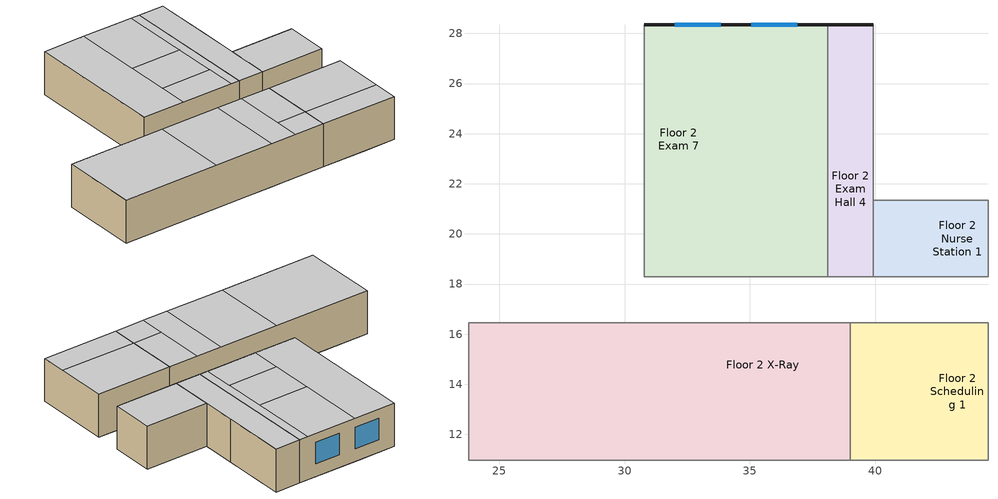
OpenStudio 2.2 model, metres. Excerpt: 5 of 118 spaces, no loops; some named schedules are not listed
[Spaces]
Floor 2 Exam 7
 floor to Floor 1 IT Room: 37.8,28.35 37.8,25.91 33.53,25.91 33.53,28.35 z3.05
 floor to Floor 1 IT Hall: 38.1,25.91 38.1,24.38 33.53,24.38 33.53,25.91 z3.05
 floor to Floor 1 Soil Hold: 38.1,28.35 38.1,25.91 37.8,25.91 37.8,28.35 z3.05
 floor to Floor 1 Lounge: 33.53,28.35 33.53,19.2 30.78,19.2 30.78,28.35 z3.05
 floor to Floor 1 Operating Room 3: 38.1,24.38 38.1,19.2 33.53,19.2 33.53,24.38 z3.05
 floor to Floor 1 Locker Room Hall: 38.1,19.2 38.1,18.29 30.78,18.29 30.78,19.2 z3.05
 wall outside: 38.1,28.35 30.78,28.35 z3.05:6.1
 wall to Floor 2 Exam Hall 5: 30.78,28.35 30.78,18.29 z3.05:6.1
 wall to Floor 2 Exam Hall 4: 38.1,18.29 38.1,28.35 z3.05:6.1
 wall to Floor 2 Work Hall: 30.78,18.29 38.1,18.29 z3.05:6.1
 window: 33.83,28.35 32,28.35 / 36.88,28.35 35.05,28.35 z3.96:5.49
 ceiling to Floor 3 Storage 2: 37.49,18.29 37.49,20.42 33.83,20.42 33.83,18.29 z6.1
 ceiling to Floor 3 Lounge: 38.1,18.29 38.1,28.35 37.49,28.35 37.49,18.29 z6.1
 ceiling to Floor 3 Lounge Toilet: 37.49,23.47 37.49,28.35 33.83,28.35 33.83,23.47 z6.1
 ceiling to Floor 3 Locker: 37.49,20.42 37.49,23.47 33.83,23.47 33.83,20.42 z6.1
 ceiling to Floor 3 Office: 33.83,18.29 33.83,28.35 30.78,28.35 30.78,18.29 z6.1
Floor 2 Nurse Station 1
 floor to Floor 1 Locker Room Hall: 42.06,19.2 42.06,18.29 39.93,18.29 39.93,19.2 z3.05
 floor to Floor 1 Operating Room 3: 42.06,21.34 42.06,19.2 39.93,19.2 39.93,21.34 z3.05
 floor to Floor 1 Sterile Hall: 44.5,21.34 44.5,18.29 42.06,18.29 42.06,21.34 z3.05
 wall to Floor 2 Exam Hall 4: 39.93,21.34 39.93,18.29 z3.05:6.1
 wall to Floor 2 Work Hall: 39.93,18.29 44.5,18.29 z3.05:6.1
 wall to Floor 2 Storage 2: 44.5,21.34 39.93,21.34 z3.05:6.1
 wall to Floor 2 Office Hall: 44.5,18.29 44.5,21.34 z3.05:6.1
 ceiling to Floor 3 Lounge: 44.5,18.29 44.5,21.34 39.93,21.34 39.93,18.29 z6.1
Floor 2 X-Ray
 floor to Floor 1 Soil: 37.49,13.11 37.49,10.97 34.75,10.97 34.75,13.11 z3.05
 floor to Floor 1 Sterile Storage: 39.01,16.46 39.01,13.11 32,13.11 32,16.46 z3.05
 floor to Floor 1 Nourishment: 29.26,16.46 29.26,10.97 27.13,10.97 27.13,16.46 z3.05
 floor to Floor 1 Clean: 32,13.11 32,10.97 29.26,10.97 29.26,13.11 z3.05
 floor to Floor 1 Humid: 32,14.94 32,13.11 29.26,13.11 29.26,14.94 z3.05
 floor to Floor 1 Dictation: 34.75,13.11 34.75,10.97 32,10.97 32,13.11 z3.05
 floor to Floor 1 Pre-Op Room 2: 27.13,16.46 27.13,10.97 23.77,10.97 23.77,16.46 z3.05
 floor to Floor 1 Clean Work: 39.01,13.11 39.01,10.97 37.49,10.97 37.49,13.11 z3.05
 floor to Floor 1 Nurse Janitor: 32,16.46 32,14.94 29.26,14.94 29.26,16.46 z3.05
 wall to Floor 2 Scheduling 1: 39.01,10.97 39.01,16.46 z3.05:6.1
 wall to Floor 2 Reception Hall: 23.77,10.97 39.01,10.97 z3.05:6.1
 wall to Floor 2 Work Hall: 39.01,16.46 23.77,16.46 z3.05:6.1
 wall to Floor 2 Scheduling 2: 23.77,16.46 23.77,10.97 z3.05:6.1
 ceiling to Floor 3 Humid: 36.88,10.97 36.88,16.46 35.05,16.46 35.05,10.97 z6.1
 ceiling to Floor 3 Treatment: 35.05,10.97 35.05,16.46 30.78,16.46 30.78,10.97 z6.1
 ceiling to Floor 3 Undeveloped 1: 30.78,10.97 30.78,16.46 23.77,16.46 23.77,10.97 z6.1
 ceiling to Floor 3 Physical Therapy Toilet: 39.01,12.8 39.01,16.46 36.88,16.46 36.88,12.8 z6.1
 ceiling to Floor 3 Dressing Room: 39.01,10.97 39.01,12.8 36.88,12.8 36.88,10.97 z6.1
Floor 2 Exam Hall 4
 floor to Floor 1 Operating Room 3: 39.93,24.38 39.93,19.2 38.1,19.2 38.1,24.38 z3.05
 floor to Floor 1 Locker Room Hall: 39.93,19.2 39.93,18.29 38.1,18.29 38.1,19.2 z3.05
 floor to Floor 1 IT Hall: 39.93,25.91 39.93,24.38 38.1,24.38 38.1,25.91 z3.05
 floor to Floor 1 Soil Hold: 39.93,28.35 39.93,25.91 38.1,25.91 38.1,28.35 z3.05
 wall outside: 39.93,28.35 38.1,28.35 z3.05:6.1
 wall to Floor 2 Exam 6: 39.93,23.77 39.93,28.35 z3.05:6.1
 wall to Floor 2 Storage 2: 39.93,21.34 39.93,23.77 z3.05:6.1
 wall to Floor 2 Work Hall: 38.1,18.29 39.93,18.29 z3.05:6.1
 ceiling to Floor 3 Lounge: 39.93,18.29 39.93,28.35 38.1,28.35 38.1,18.29 z6.1
Floor 2 Scheduling 1
 floor to Floor 1 Sterile Storage: 42.06,16.46 42.06,13.11 39.01,13.11 39.01,16.46 z3.05
 floor to Floor 1 Clean Work: 42.06,13.11 42.06,10.97 39.01,10.97 39.01,13.11 z3.05
 floor to Floor 1 Sterile Hall: 44.5,16.46 44.5,10.97 42.06,10.97 42.06,16.46 z3.05
 wall to Floor 2 Work Hall: 44.5,16.46 39.01,16.46 z3.05:6.1
 wall to Floor 2 Office Hall: 44.5,10.97 44.5,16.46 z3.05:6.1
 wall to Floor 2 Reception Hall: 39.01,10.97 44.5,10.97 z3.05:6.1
 ceiling to Floor 3 Utility: 44.5,12.8 44.5,16.46 39.01,16.46 39.01,12.8 z6.1
 ceiling to Floor 3 Storage 1: 44.5,10.97 44.5,12.8 39.01,12.8 39.01,10.97 z6.1
[Site]
Miami Intl Ap_FL_USA: Latitude {deg}=25.82; Longitude {deg}=-80.3; Time Zone {hr}=-5; Elevation {m}=11; Terrain=City
[Building]
-Outpatient-ASHRAE 169-2006-1A created: 2017-11-09 21:39:34 +0000: North Axis {deg}=0; Default Construction Set=90.1-2013 - Outpatient - ASHRAE 169-2006-1A; Standards Number of Stories=3; Standards Number of Above Ground Stories=0; Standards Building Type=Outpatient
[Site:WaterMainsTemperature]
Calculation Method=Correlation; Annual Average Outdoor Air Temperature {C}=24.4917; Maximum Difference In Monthly Average Outdoor Air Temperatures {deltaC}=8.7
[SizingPeriod:DesignDay] Barometric Pressure {Pa}=101193; Sky Clearness=0; Rain Indicator=0; Snow Indicator=0; Day of Month=21; Daylight Saving Time Indicator=0; Humidity Indicating Type=Wetbulb; Dry-Bulb Temperature Range Modifier Type=DefaultMultipliers
Name | Maximum Dry-Bulb Temperature {C} | Daily Dry-Bulb Temperature Range {deltaC} | Humidity Indicating Conditions at Maximum Dry-Bulb | Wind Speed {m/s} | Wind Direction {deg} | Month | Day Type | Solar Model Indicator | ASHRAE Taub | ASHRAE Taud
Miami Intl Ap Ann Clg .4% Condns DB=>MWB | 33.2 | 6.7 | 25.3 | 4.5 | 140 | 7 | SummerDesignDay | ASHRAETau | 0.528 | 1.905
Miami Intl Ap Ann Htg 99.6% Condns DB | 8.7 | 0 | 8.7 | 3.8 | 340 | 1 | WinterDesignDay | ASHRAEClearSky
[Site:GroundTemperature:BuildingSurface]
20.96, 20.96, 20.99, 21.06, 21.1, 21.99, 22.14, 22.18, 22.17, 21.28, 21.11, 21.01
[ClimateZones]
Climate Zone Value 1=1A
[Material:NoMass] Thermal Absorptance=0.9; Solar Absorptance=0.7
Name | Roughness | Thermal Resistance {m2-K/W} | Visible Absorptance
CP02 CARPET PAD | VeryRough | 0.21648 | 0.8
Typical Insulation R-0.54 | Smooth | 0.0945033 | 0.7
Typical Carpet Pad | Smooth | 0.21648 | 0.8
Typical Insulation R-5.89 | Smooth | 1.03652 | 0.7
Typical Insulation R-19.72 | Smooth | 3.4722 | 0.7
Typical Insulation R-0.58 | Smooth | 0.101875 | 0.7
Typical Insulation | Smooth | 0.0282222 | 0.7
[Material]
Name | Roughness | Thickness {m} | Conductivity {W/m-K} | Density {kg/m3} | Specific Heat {J/kg-K} | Thermal Absorptance | Solar Absorptance | Visible Absorptance
100mm Normalweight concrete floor | MediumSmooth | 0.1016 | 2.31 | 2322 | 832
G01 13mm gypsum board | Smooth | 0.0127 | 0.16 | 800 | 1090 | 0.9 | 0.7 | 0.5
4 in. Normalweight Concrete Floor | MediumRough | 0.1016 | 2.31 | 2322 | 832 | 0.9 | 0.7 | 0.7
25mm Stucco | Smooth | 0.0254 | 0.72 | 1856 | 840 | 0.9 | 0.7 | 0.7
5/8 in. Gypsum Board | MediumSmooth | 0.0159 | 0.16 | 800 | 1090 | 0.9 | 0.7 | 0.7
Roof Membrane - Highly Reflective | VeryRough | 0.0095 | 0.16 | 1121.29 | 1460 | 0.75 | 0.45 | 0.7
Metal Roof Surface; F08 Metal surface | Smooth | 0.0008 | 45.28 | 7824 | 500 | 0.9 | 0.7 | 0.7
8 in. Normalweight Concrete Floor | MediumRough | 0.2032 | 2.31 | 2322 | 832 | 0.9 | 0.7 | 0.7
8 in. Concrete Block Basement Wall | MediumRough | 0.2032 | 1.326 | 1842 | 912 | 0.9 | 0.7 | 0.7
G05 25mm wood | MediumSmooth | 0.0254 | 0.15 | 608 | 1630 | 0.9 | 0.5 | 0.5
Std Wood 6inch | MediumSmooth | 0.15 | 0.12 | 540 | 1210 | 0.9 | 0.7 | 0.7
[Construction]
Typical Insulated Exterior Mass Floor R-3.11: Typical Insulation R-0.54, 4 in. Normalweight Concrete Floor, Typical Carpet Pad
Typical Insulated Steel Framed Exterior Wall R-8.06: 25mm Stucco, 5/8 in. Gypsum Board, Typical Insulation R-5.89, 5/8 in. Gypsum Board
Typical IEAD Roof - Highly Reflective R-20.83: Roof Membrane - Highly Reflective, Typical Insulation R-19.72, Metal Roof Surface
Typical Interior Floor: 100mm Normalweight concrete floor, CP02 CARPET PAD
Typical Interior Wall: G01 13mm gypsum board, G01 13mm gypsum board
Typical Interior Ceiling: CP02 CARPET PAD, 100mm Normalweight concrete floor
Typical Insulated Carpeted 8in Slab Floor: 8 in. Normalweight Concrete Floor, Typical Carpet Pad
Typical Insulated Basement Mass Wall: 8 in. Concrete Block Basement Wall
U 0.60 SHGC 0.25 Dbl 2.5mm air: Glass_2175_LayerAvg, Gap_1_W_0_0025, Glass_2022F_LayerAvg
Typical Insulated Metal Door R-1.43: F08 Metal surface, Typical Insulation R-0.58
Typical Overhead Door: Typical Insulation
U 0.75 SHGC 0.35 Simple Glazing Skylight: U 0.75 SHGC 0.35 Simple Glazing
Typical Interior Window: Clear 3mm
Typical Interior Door; Typical Interior Partition: G05 25mm wood
InteriorFurnishings: Std Wood 6inch
[DefaultConstructionSet]
90.1-2013 - Outpatient - ASHRAE 169-2006-1A: Default Exterior Surface Constructions=Default Surface Constructions 1; Default Interior Surface Constructions=Default Surface Constructions 2; Default Ground Contact Surface Constructions=Default Surface Constructions 3; Default Exterior SubSurface Constructions=Default Sub Surface Constructions 1; Default Interior SubSurface Constructions=Default Sub Surface Constructions 2; Interior Partition Construction=Typical Interior Partition
[DefaultSurfaceConstructions]
Name | Floor Construction | Wall Construction | Roof Ceiling Construction
Default Surface Constructions 1 | Typical Insulated Exterior Mass Floor R-3.11 | Typical Insulated Steel Framed Exterior Wall R-8.06 | Typical IEAD Roof - Highly Reflective R-20.83
Default Surface Constructions 2 | Typical Interior Floor | Typical Interior Wall | Typical Interior Ceiling
Default Surface Constructions 3 | Typical Insulated Carpeted 8in Slab Floor | Typical Insulated Basement Mass Wall
[DefaultSubSurfaceConstructions]
Name | Fixed Window Construction | Operable Window Construction | Door Construction | Overhead Door Construction | Skylight Construction | Tubular Daylight Dome Construction | Tubular Daylight Diffuser Construction
Default Sub Surface Constructions 1 | U 0.60 SHGC 0.25 Dbl 2.5mm air | U 0.60 SHGC 0.25 Dbl 2.5mm air | Typical Insulated Metal Door R-1.43 | Typical Overhead Door | U 0.75 SHGC 0.35 Simple Glazing Skylight | Typical Interior Window | Typical Interior Window
Default Sub Surface Constructions 2 | Typical Interior Window | Typical Interior Window | Typical Interior Door
[WindowMaterial:Glazing] Optical Data Type=SpectralAverage; Infrared Transmittance at Normal Incidence=0; Back Side Infrared Hemispherical Emissivity=0.84; Dirt Correction Factor for Solar and Visible Transmittance=1; Solar Diffusing=No
Name | Thickness {m} | Solar Transmittance at Normal Incidence | Front Side Solar Reflectance at Normal Incidence | Back Side Solar Reflectance at Normal Incidence | Visible Transmittance at Normal Incidence | Front Side Visible Reflectance at Normal Incidence | Back Side Visible Reflectance at Normal Incidence | Front Side Infrared Hemispherical Emissivity | Conductivity {W/m-K}
Glass_2175_LayerAvg | 0.0086 | 0.167758 | 0.217606 | 0.437978 | 0.416044 | 0.078729 | 0.10654 | 0.84 | 1
Glass_2022F_LayerAvg | 0.0039 | 0.355897 | 0.394095 | 0.265645 | 0.677694 | 0.042734 | 0.05547 | 0.046 | 1
Clear 3mm | 0.003 | 0.837 | 0.075 | 0.075 | 0.898 | 0.081 | 0.081 | 0.84 | 0.9
[WindowMaterial:Gas]
Gap_1_W_0_0025: Gas Type=Air; Thickness {m}=0.0025
[WindowMaterial:SimpleGlazingSystem]
U 0.75 SHGC 0.35 Simple Glazing: U-Factor {W/m2-K}=4.2587; Solar Heat Gain Coefficient=0.35; Visible Transmittance=0.23
[Space] Building Story=Building Story 2; Part of Total Floor Area=Yes
Name | Space Type | Thermal Zone
Floor 2 Exam 7 | Outpatient Exam | Floor 2 Exam 7 ZN
Floor 2 Scheduling 1 | Outpatient Office | Floor 2 Scheduling 1 ZN
Floor 2 Nurse Station 1 | Outpatient NurseStation | Floor 2 Nurse Station 1 ZN
Floor 2 X-Ray | Outpatient Xray | Floor 2 X-Ray ZN
Floor 2 Exam Hall 4 | Outpatient Hall | Floor 2 Exam Hall 4 ZN
[BuildingStory]
Building Story 2: Nominal Z Coordinate {m}=3.048
[SpaceType] Standards Building Type=Outpatient
Name | Default Schedule Set | Design Specification Outdoor Air Object | Standards Space Type
Outpatient Exam | Outpatient Exam Schedule Set | Outpatient Exam Ventilation | Exam
Outpatient Hall | Outpatient Hall Schedule Set | Outpatient Hall Ventilation | Hall
Outpatient NurseStation | Outpatient NurseStation Schedule Set | Outpatient NurseStation Ventilation | NurseStation
Outpatient Office | Outpatient Office Schedule Set | Outpatient Office Ventilation | Office
Outpatient Xray | Outpatient Xray Schedule Set | Outpatient Xray Ventilation | Xray
[People:Definition] Number of People Calculation Method=People/Area; Fraction Radiant=0.3
Name | People per Space Floor Area {person/m2}
Outpatient Exam People Definition; Outpatient NurseStation People Definition; Outpatient Xray People Definition | 0.215493
Outpatient Office People Definition | 0.0538196
[People] Work Efficiency Schedule=Work Efficiency Schedule; Clothing Insulation Schedule=Clothing Schedule; Air Velocity Schedule=Air Velocity Schedule
Name | People Definition | Space or SpaceType
Outpatient Exam People | Outpatient Exam People Definition | Outpatient Exam
Outpatient NurseStation People | Outpatient NurseStation People Definition | Outpatient NurseStation
Outpatient Office People | Outpatient Office People Definition | Outpatient Office
Outpatient Xray People | Outpatient Xray People Definition | Outpatient Xray
[Lights:Definition] Design Level Calculation Method=Watts/Area; Fraction Radiant=0.7; Fraction Visible=0.2
Name | Watts per Space Floor Area {W/m2}
Outpatient Exam Lights Definition | 17.8681
Outpatient Hall Lights Definition | 8.52502
Outpatient NurseStation Lights Definition | 7.64238
Outpatient Office Lights Definition | 11.9479
Outpatient Xray Lights Definition | 16.2535
[Lights]
Name | Lights Definition | Space or SpaceType
Outpatient Exam Lights | Outpatient Exam Lights Definition | Outpatient Exam
Outpatient Hall Lights | Outpatient Hall Lights Definition | Outpatient Hall
Outpatient NurseStation Lights | Outpatient NurseStation Lights Definition | Outpatient NurseStation
Outpatient Office Lights | Outpatient Office Lights Definition | Outpatient Office
Outpatient Xray Lights | Outpatient Xray Lights Definition | Outpatient Xray
[ElectricEquipment:Definition] Design Level Calculation Method=Watts/Area; Fraction Radiant=0.5
Name | Watts per Space Floor Area {W/m2}
Outpatient Exam Elec Equip Definition; Outpatient Office Elec Equip Definition | 11.8403
Outpatient Hall Elec Equip Definition | 4.30556
Outpatient NurseStation Elec Equip Definition | 21.5278
Outpatient Xray Elec Equip Definition | 107.639
[ElectricEquipment]
Name | Electric Equipment Definition | Space or SpaceType
Outpatient Exam Elec Equip | Outpatient Exam Elec Equip Definition | Outpatient Exam
Outpatient Hall Elec Equip | Outpatient Hall Elec Equip Definition | Outpatient Hall
Outpatient NurseStation Elec Equip | Outpatient NurseStation Elec Equip Definition | Outpatient NurseStation
Outpatient Office Elec Equip | Outpatient Office Elec Equip Definition | Outpatient Office
Outpatient Xray Elec Equip | Outpatient Xray Elec Equip Definition | Outpatient Xray
[DesignSpecification:OutdoorAir] Outdoor Air Method=Sum; Outdoor Air Flow per Person {m3/s-person}=0; Outdoor Air Flow Rate {m3/s}=0; Outdoor Air Flow Air Changes per Hour {1/hr}=0
Name | Outdoor Air Flow per Floor Area {m3/s-m2}
Outpatient Exam Ventilation; Outpatient Xray Ventilation | 0.001524
Outpatient Hall Ventilation | 0.0003048
Outpatient NurseStation Ventilation | 0.000813308
Outpatient Office Ventilation | 0.0004318
[DefaultScheduleSet] Number of People Schedule=OutPatientHealthCare BLDG_OCC_SCH; People Activity Level Schedule=OutPatientHealthCare ACTIVITY_SCH; Electric Equipment Schedule=OutPatientHealthCare BLDG_EQUIP_SCH_BASE; Infiltration Schedule=OutPatientHealthCare INFIL_SCH
Name | Lighting Schedule
Outpatient Exam Schedule Set; Outpatient Xray Schedule Set | OutPatientHealthCare BLDG_LIGHT_EXAM_SCH
Outpatient Hall Schedule Set | OutPatientHealthCare BLDG_LIGHT_CORRIDOR_SCH
Outpatient NurseStation Schedule Set | OutPatientHealthCare BLDG_LIGHT_SCH
Outpatient Office Schedule Set | OutPatientHealthCare BLDG_LIGHT_OFFICE_SCH_20102013
[ThermostatSetpoint:DualSetpoint] Heating Setpoint Temperature Schedule=OutPatientHealthCare HTGSETP_SCH_YES_OPTIMUM; Cooling Setpoint Temperature Schedule=OutPatientHealthCare CLGSETP_SCH_YES_OPTIMUM
Outpatient Exam Thermostat 7; Outpatient Hall Thermostat 13; Outpatient NurseStation Thermostat 3; Outpatient Office Thermostat 7; Outpatient Xray Thermostat 1
[SpaceInfiltration:DesignFlowRate] Schedule=OutPatientHealthCare INFIL_SCH; Design Flow Rate Calculation Method=Flow/ExteriorArea; Flow per Exterior Surface Area {m3/s-m2}=0.000569573; Constant Term Coefficient=0; Temperature Term Coefficient=0; Velocity Term Coefficient=0.224; Velocity Squared Term Coefficient=0
Name | Space or SpaceType
Floor 2 Exam 7 Infiltration | Floor 2 Exam 7
Floor 2 Exam Hall 4 Infiltration | Floor 2 Exam Hall 4
[InternalMass:Definition]
Internal Mass Definition 1: Construction=InteriorFurnishings; Design Level Calculation Method=SurfaceArea/Area; Surface Area per Space Floor Area=2
[InternalMass] Internal Mass Definition=Internal Mass Definition 1
Name | Space or SpaceType
Floor 2 Exam 7 Mass | Floor 2 Exam 7
Floor 2 Exam Hall 4 Mass | Floor 2 Exam Hall 4
Floor 2 Nurse Station 1 Mass | Floor 2 Nurse Station 1
Floor 2 Scheduling 1 Mass | Floor 2 Scheduling 1
Floor 2 X-Ray Mass; Floor 2 X-Ray Mass 1 | Floor 2 X-Ray
[ThermalZone] Use Ideal Air Loads=No
Floor 2 Exam 7 ZN: Primary Daylighting Control=Floor 2 Exam 7 Daylt Sensor 1; Fraction of Zone Controlled by Primary Daylighting Control=0.242424; Secondary Daylighting Control=Floor 2 Exam 7 Daylt Sensor 2; Fraction of Zone Controlled by Secondary Daylighting Control=0.242424; Thermostat=Outpatient Exam Thermostat 7
Floor 2 Exam Hall 4 ZN: Thermostat=Outpatient Hall Thermostat 13
Floor 2 Nurse Station 1 ZN: Thermostat=Outpatient NurseStation Thermostat 3
Floor 2 Scheduling 1 ZN: Thermostat=Outpatient Office Thermostat 7
Floor 2 X-Ray ZN: Thermostat=Outpatient Xray Thermostat 1
[Exterior:Lights:Definition]
Name | Design Level {W}
Occ Sensing Exterior Lights Def | 8235.95
NonDimming Exterior Lights Def | 139.05
[Exterior:Lights] Control Option=AstronomicalClock
Name | Exterior Lights Definition | Schedule
Occ Sensing Exterior Lights Def | Occ Sensing Exterior Lights Def | OutPatientHealthCare Exterior_lighting_schedule_b
NonDimming Exterior Lights Def | NonDimming Exterior Lights Def | OutPatientHealthCare Exterior_lighting_schedule_a
[Daylighting:Control] Space=Floor 2 Exam 7; Position X-Coordinate {m}=-2.1336; Position Z-Coordinate {m}=0.762; Illuminance Setpoint {lux}=375; Lighting Control Type=Stepped; Minimum Input Power Fraction for Continuous Dimming Control=0.3; Minimum Light Output Fraction for Continuous Dimming Control=0.2; Number of Stepped Control Steps=3; Probability Lighting will be Reset When Needed in Manual Stepped Control=1; Maximum Allowable Discomfort Glare Index=22
Name | Position Y-Coordinate {m}
Floor 2 Exam 7 Daylt Sensor 1 | -1.60934
Floor 2 Exam 7 Daylt Sensor 2 | -3.24307
[Schedule:Ruleset]
Name | Default Day Schedule | Summer Design Day Schedule | Winter Design Day Schedule
Clothing Schedule | Clothing Schedule Default Winter Clothes
Air Velocity Schedule | Air Velocity Schedule Default
Work Efficiency Schedule | Work Efficiency Schedule Default
OutPatientHealthCare BLDG_OCC_SCH | OutPatientHealthCare BLDG_OCC_SCH Default | OutPatientHealthCare BLDG_OCC_SCH Summer Design Day | OutPatientHealthCare BLDG_OCC_SCH Winter Design Day
OutPatientHealthCare ACTIVITY_SCH | OutPatientHealthCare ACTIVITY_SCH Default | OutPatientHealthCare ACTIVITY_SCH Summer Design Day | OutPatientHealthCare ACTIVITY_SCH Winter Design Day
OutPatientHealthCare BLDG_LIGHT_SCH | OutPatientHealthCare BLDG_LIGHT_SCH Default | OutPatientHealthCare BLDG_LIGHT_SCH Summer Design Day | OutPatientHealthCare BLDG_LIGHT_SCH Winter Design Day
OutPatientHealthCare BLDG_EQUIP_SCH_BASE | OutPatientHealthCare BLDG_EQUIP_SCH_BASE Default | OutPatientHealthCare BLDG_EQUIP_SCH_BASE Summer Design Day | OutPatientHealthCare BLDG_EQUIP_SCH_BASE Winter Design Day
OutPatientHealthCare INFIL_SCH | OutPatientHealthCare INFIL_SCH Default | OutPatientHealthCare INFIL_SCH Summer Design Day | OutPatientHealthCare INFIL_SCH Winter Design Day
OutPatientHealthCare HTGSETP_SCH_YES_OPTIMUM | OutPatientHealthCare HTGSETP_SCH_YES_OPTIMUM Default | OutPatientHealthCare HTGSETP_SCH_YES_OPTIMUM Summer Design Day | OutPatientHealthCare HTGSETP_SCH_YES_OPTIMUM Winter Design Day
OutPatientHealthCare CLGSETP_SCH_YES_OPTIMUM | OutPatientHealthCare CLGSETP_SCH_YES_OPTIMUM Default | OutPatientHealthCare CLGSETP_SCH_YES_OPTIMUM Summer Design Day | OutPatientHealthCare CLGSETP_SCH_YES_OPTIMUM Winter Design Day
OutPatientHealthCare BLDG_LIGHT_EXAM_SCH | OutPatientHealthCare BLDG_LIGHT_EXAM_SCH Default | OutPatientHealthCare BLDG_LIGHT_EXAM_SCH Summer Design Day | OutPatientHealthCare BLDG_LIGHT_EXAM_SCH Winter Design Day
OutPatientHealthCare BLDG_LIGHT_CORRIDOR_SCH | OutPatientHealthCare BLDG_LIGHT_CORRIDOR_SCH Default | OutPatientHealthCare BLDG_LIGHT_CORRIDOR_SCH Summer Design Day | OutPatientHealthCare BLDG_LIGHT_CORRIDOR_SCH Winter Design Day
OutPatientHealthCare BLDG_LIGHT_OFFICE_SCH_20102013 | OutPatientHealthCare BLDG_LIGHT_OFFICE_SCH_20102013 Default | OutPatientHealthCare BLDG_LIGHT_OFFICE_SCH_20102013 Summer Design Day | OutPatientHealthCare BLDG_LIGHT_OFFICE_SCH_20102013 Winter Design Day
OutPatientHealthCare Exterior_lighting_schedule_b | OutPatientHealthCare Exterior_lighting_schedule_b Default | OutPatientHealthCare Exterior_lighting_schedule_b Summer Design Day | OutPatientHealthCare Exterior_lighting_schedule_b Winter Design Day
OutPatientHealthCare Exterior_lighting_schedule_a | OutPatientHealthCare Exterior_lighting_schedule_a Default | OutPatientHealthCare Exterior_lighting_schedule_a Summer Design Day | OutPatientHealthCare Exterior_lighting_schedule_a Winter Design Day
[Schedule:Day]
OutPatientHealthCare INFIL_SCH Default: 24, 0, 0.25
OutPatientHealthCare INFIL_SCH Winter Design Day; OutPatientHealthCare INFIL_SCH Summer Design Day: 24, 0, 1
OutPatientHealthCare HTGSETP_SCH_YES_OPTIMUM Default: 24, 0, 18.3
OutPatientHealthCare HTGSETP_SCH_YES_OPTIMUM Summer Design Day: 5, 0, 18.3, 18, 0, 21.1, 24, 0, 18.3
OutPatientHealthCare HTGSETP_SCH_YES_OPTIMUM Winter Design Day: 7, 0, 18.3, 15, 0, 21.1, 24, 0, 18.3
OutPatientHealthCare CLGSETP_SCH_YES_OPTIMUM Default: 24, 0, 25
OutPatientHealthCare CLGSETP_SCH_YES_OPTIMUM Summer Design Day: 5, 0, 25, 18, 0, 22.2, 24, 0, 25
OutPatientHealthCare CLGSETP_SCH_YES_OPTIMUM Winter Design Day: 7, 0, 25, 15, 0, 22.2, 24, 0, 25
OutPatientHealthCare Exterior_lighting_schedule_b Default; OutPatientHealthCare Exterior_lighting_schedule_b Winter Design Day; OutPatientHealthCare Exterior_lighting_schedule_b Summer Design Day: 6, 0, 0.7, 24, 0, 1
OutPatientHealthCare Exterior_lighting_schedule_a Default; OutPatientHealthCare Exterior_lighting_schedule_a Winter Design Day; OutPatientHealthCare Exterior_lighting_schedule_a Summer Design Day: 6, 0, 0, 24, 0, 1
[Schedule:Rule] Date Specification Type=DateRange; Start Month=1; Start Day=1; End Month=12; End Day=31
Name | Schedule Ruleset | Rule Order | Day Schedule | Apply Monday | Apply Tuesday | Apply Wednesday | Apply Thursday | Apply Friday | Apply Saturday
Schedule Rule 8 | OutPatientHealthCare INFIL_SCH | 0 | OutPatientHealthCare INFIL_SCH Default|Sat|Wkdy Day | Yes | Yes | Yes | Yes | Yes | Yes
Schedule Rule 9 | OutPatientHealthCare HTGSETP_SCH_YES_OPTIMUM | 1 | OutPatientHealthCare HTGSETP_SCH_YES_OPTIMUM Sat Day |  |  |  |  |  | Yes
Schedule Rule 10 | OutPatientHealthCare HTGSETP_SCH_YES_OPTIMUM | 0 | OutPatientHealthCare HTGSETP_SCH_YES_OPTIMUM Wkdy Day | Yes | Yes | Yes | Yes | Yes
Schedule Rule 11 | OutPatientHealthCare CLGSETP_SCH_YES_OPTIMUM | 1 | OutPatientHealthCare CLGSETP_SCH_YES_OPTIMUM Sat Day |  |  |  |  |  | Yes
